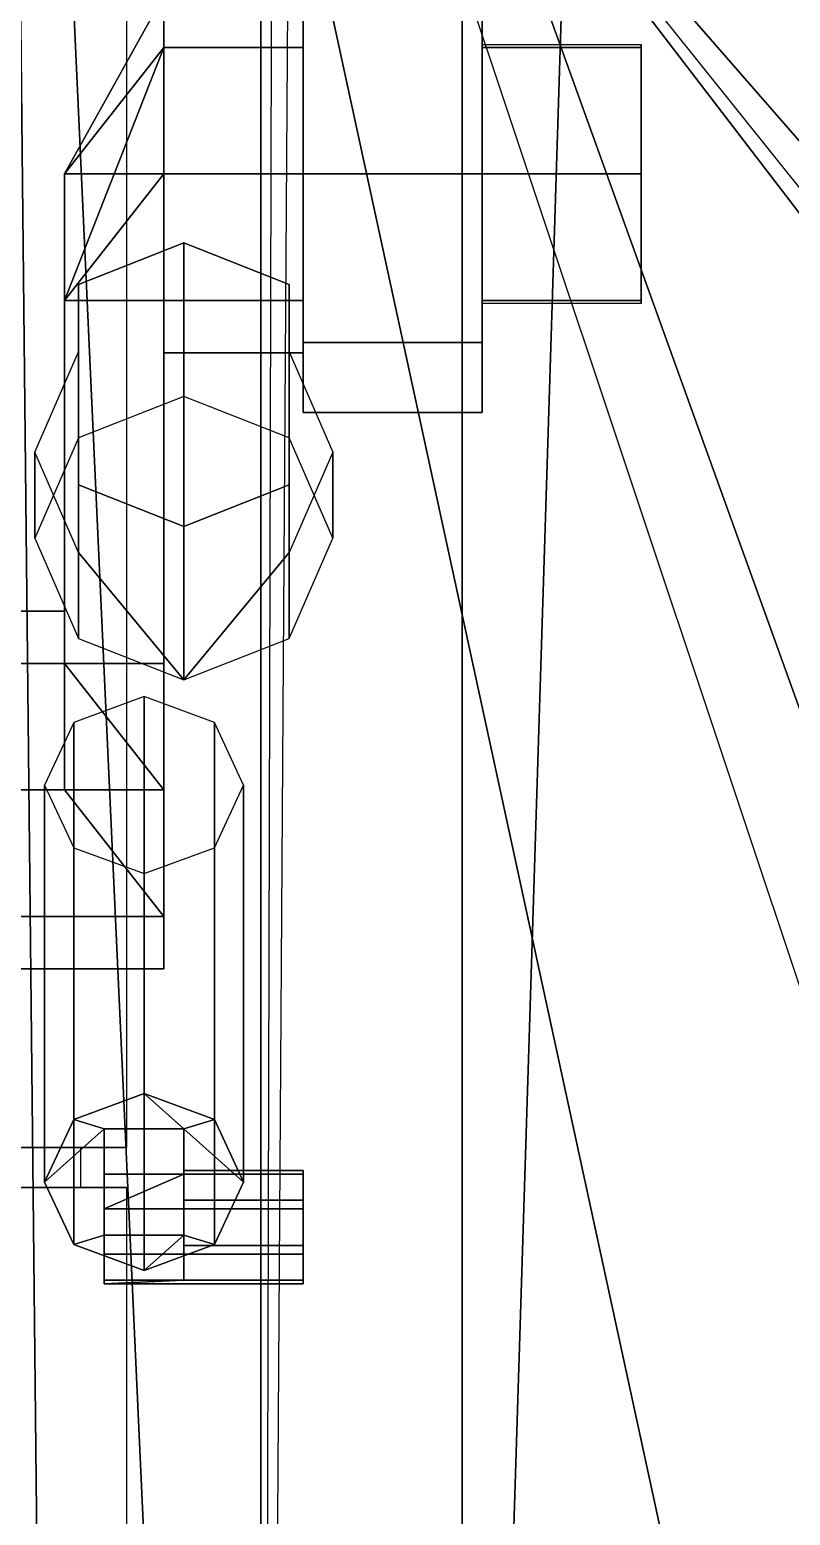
# Model space of a CAD drawing. Header units: millimetres. Extents: x -1.42 to 1.42, y -2.5 to 7.36.
# Drawn here: x -1.047 to -0.665, y -1.055 to -0.307 of the extents above; entities that cross this region are included whole.
import ezdxf

# ---------------------------------------------------------------- set-up
doc = ezdxf.new("R2010")
doc.units = ezdxf.units.MM
doc.header["$MEASUREMENT"] = 0
for name, color, linetype in [('f2', 5, 'Continuous'), ('suspension', 5, 'Continuous'), ('turret', 2, 'Continuous')]:
    doc.layers.add(name, color=color, linetype=linetype)

msp = doc.modelspace()

# ---------------------------------------------------------------- linework, layer by layer
for points in [[(-0.8300000000000001, 1.94, 0.4700000000000002), (-0.8300000000000001, -1.889999999999999, 0.4700000000000002), (-0.9312844036697259, -2.35, 0.9500000000000001), (-0.9038532110091753, 1.81, 0.8200000000000001)], [(0.71, 1.94, 0.4700000000000004), (0.8300000000000001, -1.889999999999999, 0.4700000000000002), (-0.8300000000000001, -1.889999999999999, 0.4700000000000002), (-0.71, 1.94, 0.4700000000000002)], [(-0.8300000000000001, 1.939999999999999, 0.4699999999999997), (-0.71, 1.94, 0.47), (-0.8300000000000001, -1.889999999999999, 0.4700000000000002), (-0.8300000000000001, 1.939999999999999, 0.4699999999999997)], [(-0.9312844036697263, -2.35, 0.9500000000000001), (-1.060000000000001, 0.46, 1.56), (-1.022311973888157, 1.759872765340634, 1.381391528426478), (-0.9312844036697259, 1.79, 0.9500000000000001)], [(-0.9207339449541296, 1.790000000000001, 0.9), (-0.9312844036697263, -2.349999999999999, 0.9500000000000001), (-0.9312844036697259, 1.79, 0.9500000000000001)], [(-1.060000000000001, 0.46, 1.56), (-0.66, -0.65, 1.56), (0.66, -0.65, 1.56), (1.060000000000001, 0.46, 1.56)], [(-1.060000000000001, 0.46, 1.56), (-0.9312844036697259, -2.35, 0.9500000000000001), (-0.9908256233287808, -2.350000000000001, 1.232173606210303), (-1.041009174311928, -1.339999999999999, 1.47)], [(-1.060000000000001, 0.46, 1.56), (-1.041009174311928, -1.339999999999999, 1.47), (-0.67, -1.34, 1.56)], [(-1.06000000000007, 0.4599999999999306, 1.56), (-0.6700000000000013, -1.340000000000033, 1.559999999999991), (-0.66, -1.3, 1.56), (-0.66, -0.6500000000000011, 1.56)]]:
    msp.add_3dface(points)
at = {"layer": 'f2'}
for points in [[(-0.9988073394495441, -0.2599999999999999, 1.27), (-0.9988073394495423, -0.8699999999999999, 1.27), (-1.420000000000001, -0.8699999999999999, 1.27), (-1.42, -0.2600000000000001, 1.27)], [(-1.41, -0.8699999999999999, 1.29), (-1.42, -0.8699999999999999, 1.27), (-0.9988073394495423, -0.8699999999999999, 1.27), (-1.022018348623857, -0.8699999999999997, 1.38)], [(-1.022018348623857, -0.8699999999999997, 1.38), (-1.022018348623857, -0.8900000000000001, 1.38), (-1.41, -0.8900000000000001, 1.29), (-1.41, -0.8699999999999999, 1.29)], [(-0.9988073394495441, -0.8899999999999999, 1.27), (-0.9988073394495423, -1.51, 1.27), (-1.420000000000001, -1.51, 1.27), (-1.42, -0.8900000000000001, 1.27)], [(-1.022018348623857, -0.8900000000000001, 1.38), (-0.9988073394495441, -0.8899999999999999, 1.27), (-1.42, -0.8900000000000001, 1.27), (-1.41, -0.8900000000000001, 1.29)]]:
    msp.add_3dface(points, dxfattribs=at)
at = {"layer": 'suspension'}
for points in [[(-0.9099999999999995, -0.2951471862576139, 0.6148528137423857), (-0.9099999999999995, -0.2599999999999997, 0.5300000000000002), (-0.9099999999999995, -0.2899999999999995, 0.53), (-0.9099999999999995, -0.3163603896932105, 0.5936396103067894)], [(-0.9099999999999995, -0.2599999999999997, 0.53), (-0.9099999999999995, -0.2951471862576137, 0.4451471862576144), (-0.9099999999999995, -0.3163603896932102, 0.4663603896932107), (-0.9099999999999995, -0.2899999999999995, 0.53)], [(-0.9799999999999993, -0.3163603896932102, 0.5936396103067894), (-0.9799999999999993, -0.2899999999999995, 0.53), (-1.03, -0.3799999999999998, 0.4399999999999999), (-1.03, -0.4436396103067891, 0.5936396103067894)], [(-0.9799999999999993, -0.2899999999999993, 0.5300000000000001), (-0.9799999999999993, -0.31636038969321, 0.4663603896932109), (-1.03, -0.3799999999999998, 0.4400000000000002), (-1.03, -0.3799999999999698, 0.4400000000000126)], [(-0.9099999999999995, -0.3163603896932102, 0.5936396103067894), (-0.9099999999999995, -0.2899999999999995, 0.53), (-0.9799999999999993, -0.2899999999999995, 0.53), (-0.9799999999999993, -0.3163603896932102, 0.5936396103067894)], [(-0.9099999999999995, -0.2899999999999995, 0.53), (-0.9099999999999995, -0.3163603896932102, 0.4663603896932107), (-0.9799999999999993, -0.3163603896932102, 0.4663603896932107), (-0.9799999999999993, -0.2899999999999995, 0.53)], [(-0.8199999999999996, -0.3148528137423857, 0.47), (-0.8199999999999996, -0.3163603896932107, 0.4663603896932107), (-0.8199999999999996, -0.2951471862576144, 0.4451471862576144), (-0.8199999999999996, -0.2848528137423857, 0.47)], [(-0.8199999999999996, -0.2951471862576144, 0.4451471862576144), (-0.8199999999999996, -0.38, 0.41), (-0.9099999999999995, -0.3799999999999996, 0.41), (-0.9099999999999995, -0.2951471862576139, 0.4451471862576144)], [(-0.9099999999999995, -0.2951471862576139, 0.4451471862576144), (-0.9099999999999995, -0.3799999999999996, 0.4100000000000003), (-0.9099999999999995, -0.3799999999999998, 0.4400000000000002), (-0.9099999999999995, -0.3163603896932105, 0.4663603896932108)], [(-0.8199999999999996, -0.38, 0.65), (-0.8199999999999996, -0.2951471862576144, 0.6148528137423858), (-0.9099999999999995, -0.2951471862576139, 0.6148528137423858), (-0.9099999999999995, -0.3799999999999996, 0.65)], [(-0.9099999999999995, -0.3799999999999996, 0.65), (-0.9099999999999995, -0.2951471862576139, 0.6148528137423858), (-0.9099999999999995, -0.3163603896932102, 0.5936396103067894), (-0.9099999999999995, -0.3799999999999996, 0.62)], [(-0.8199999999999996, -0.3163603896932107, 0.4663603896932107), (-0.8199999999999996, -0.38, 0.4400000000000001), (-0.8199999999999996, -0.38, 0.41), (-0.8199999999999996, -0.2951471862576144, 0.4451471862576144)], [(-0.9799999999999993, -0.31636038969321, 0.4663603896932109), (-0.9799999999999993, -0.3799999999999993, 0.4400000000000002), (-1.03, -0.3799999999999998, 0.4400000000000002), (-1.029999999999999, -0.3799999999999996, 0.4400000000000003)], [(-0.9799999999999993, -0.3799999999999993, 0.6200000000000001), (-0.9799999999999993, -0.31636038969321, 0.5936396103067895), (-1.03, -0.4436396103067891, 0.5936396103067895)], [(-0.9099999999999995, -0.3163603896932102, 0.4663603896932107), (-0.9099999999999995, -0.3799999999999996, 0.4400000000000001), (-0.9799999999999993, -0.3799999999999996, 0.4400000000000001), (-0.9799999999999993, -0.3163603896932102, 0.4663603896932107)], [(-0.9099999999999995, -0.3799999999999996, 0.62), (-0.9099999999999995, -0.3163603896932102, 0.5936396103067894), (-0.9799999999999993, -0.3163603896932102, 0.5936396103067894), (-0.9799999999999993, -0.3799999999999996, 0.62)], [(-0.7399999999999995, -0.3148528137423857, 0.47), (-0.7399999999999995, -0.3163603896932107, 0.4663603896932107), (-0.8199999999999996, -0.3163603896932107, 0.4663603896932107), (-0.8199999999999996, -0.3148528137423857, 0.47)], [(-0.7399999999999995, -0.3163603896932107, 0.4663603896932107), (-0.7399999999999995, -0.38, 0.4400000000000001), (-0.8199999999999996, -0.38, 0.4400000000000001), (-0.8199999999999996, -0.3163603896932107, 0.4663603896932107)], [(-0.7399999999999995, -0.3163603896932107, 0.4663603896932107), (-0.7399999999999995, -0.3148528137423857, 0.47), (-0.7399999999999995, -0.4451471862576143, 0.47), (-0.7399999999999995, -0.4436396103067893, 0.4663603896932107)], [(-0.7399999999999995, -0.3163603896932107, 0.4663603896932107), (-0.7399999999999995, -0.4436396103067893, 0.4663603896932107), (-0.7399999999999995, -0.4436396103067893, 0.4663603896932107), (-0.7399999999999995, -0.38, 0.4400000000000001)], [(-1.03, -0.4436396103067891, 0.5936396103067894), (-1.03, -0.3799999999999998, 0.4399999999999999), (-1.03, -0.5999999999999993, 0.3999999999999999), (-1.03, -0.6263603896932103, 0.4636396103067892)], [(-1.03, -0.3799999999999998, 0.4399999999999999), (-1.03, -0.3799999999999998, 0.4399999999999999), (-1.03, -0.6263603896932103, 0.3363603896932106), (-1.03, -0.5999999999999993, 0.3999999999999999)], [(-0.9799999999999993, -0.3800000000000053, 0.4399999999999976), (-0.9799999999999993, -0.6263603896932103, 0.3363603896932106), (-1.03, -0.6263603896932016, 0.3363603896932144), (-1.03, -0.3799999999999998, 0.4399999999999999)], [(-0.9799999999999993, -0.4436396103067887, 0.5936396103067895), (-0.9799999999999993, -0.3799999999999993, 0.6200000000000001), (-1.03, -0.4436396103067891, 0.5936396103067895)], [(-0.9799999999999993, -0.3799999999999996, 0.4400000000000001), (-0.9799999999999993, -0.4436396103067889, 0.4663603896932107), (-0.9799999999999993, -0.6263603896932103, 0.3363603896932106)], [(-0.9099999999999995, -0.3799999999999996, 0.4400000000000001), (-0.9099999999999995, -0.4436396103067889, 0.4663603896932107), (-0.9799999999999993, -0.4436396103067889, 0.4663603896932107), (-0.9799999999999993, -0.3799999999999996, 0.4400000000000001)], [(-0.9099999999999995, -0.4436396103067889, 0.5936396103067894), (-0.9099999999999995, -0.3799999999999996, 0.62), (-0.9799999999999993, -0.3799999999999996, 0.62), (-0.9799999999999993, -0.4436396103067889, 0.5936396103067894)], [(-0.8199999999999996, -0.38, 0.41), (-0.8199999999999996, -0.4648528137423856, 0.4451471862576143), (-0.9099999999999995, -0.4648528137423852, 0.4451471862576143), (-0.9099999999999995, -0.3799999999999996, 0.41)], [(-0.9099999999999995, -0.3799999999999996, 0.4100000000000001), (-0.9099999999999995, -0.4648528137423852, 0.4451471862576143), (-0.9099999999999995, -0.4436396103067889, 0.4663603896932107), (-0.9099999999999995, -0.3799999999999996, 0.4400000000000002)], [(-0.8199999999999996, -0.4648528137423856, 0.6148528137423858), (-0.8199999999999996, -0.38, 0.65), (-0.9099999999999995, -0.3799999999999996, 0.65), (-0.9099999999999995, -0.4648528137423852, 0.6148528137423858)], [(-0.9099999999999995, -0.4648528137423854, 0.6148528137423857), (-0.9099999999999995, -0.3799999999999998, 0.6500000000000001), (-0.9099999999999995, -0.3799999999999998, 0.6200000000000001), (-0.9099999999999995, -0.4436396103067889, 0.5936396103067892)], [(-0.7399999999999995, -0.38, 0.4400000000000001), (-0.7399999999999995, -0.4436396103067893, 0.4663603896932107), (-0.8199999999999996, -0.4436396103067893, 0.4663603896932107), (-0.8199999999999996, -0.38, 0.4400000000000001)], [(-0.8199999999999996, -0.38, 0.4400000000000001), (-0.8199999999999996, -0.4436396103067893, 0.4663603896932107), (-0.8199999999999996, -0.4648528137423856, 0.4451471862576143), (-0.8199999999999996, -0.38, 0.41)], [(-0.9699999999999998, -0.4919331404903559, 0.5836758131405574), (-1.023033008588991, -0.5128249908151957, 0.5904639868018478), (-1.023033008588991, -0.4355707422214589, 0.8282281158756362), (-0.9699999999999998, -0.414678891896619, 0.8214399422143458)], [(-0.9699999999999998, -0.557337369340892, 0.8677924913705879), (-0.9699999999999998, -0.414678891896619, 0.8214399422143458), (-1.023033008588991, -0.4355707422214589, 0.8282281158756362), (-1.023033008588991, -0.5364455190160523, 0.8610043177092976)], [(-0.9169669914110086, -0.5128249908151957, 0.5904639868018478), (-0.9699999999999998, -0.4919331404903559, 0.5836758131405574), (-0.9699999999999998, -0.414678891896619, 0.8214399422143458), (-0.9169669914110086, -0.4355707422214589, 0.8282281158756362)], [(-0.9169669914110088, -0.5364455190160523, 0.8610043177092976), (-0.9169669914110086, -0.4355707422214589, 0.8282281158756362), (-0.9699999999999998, -0.414678891896619, 0.8214399422143458), (-0.9699999999999998, -0.557337369340892, 0.8677924913705879)], [(-1.023033008588991, -0.4695626116027031, 0.7236118990831693), (-1.023033008588991, -0.5704373883972965, 0.7563881009168307), (-1.023033008588991, -0.5364455190160523, 0.8610043177092976), (-1.023033008588991, -0.4355707422214589, 0.8282281158756362)], [(-0.9169669914110088, -0.5704373883972965, 0.7563881009168307), (-0.9169669914110086, -0.4695626116027031, 0.7236118990831693), (-0.9169669914110086, -0.4355707422214589, 0.8282281158756362), (-0.9169669914110088, -0.5364455190160523, 0.8610043177092976)], [(-1.03, -0.4436396103067891, 0.5936396103067894), (-1.03, -0.4436396103067891, 0.5936396103067894), (-1.03, -0.6263603896932103, 0.4636396103067892), (-1.03, -0.6899999999999996, 0.4899999999999999)], [(-0.9799999999999993, -0.6900000000000018, 0.4899999999999991), (-0.9799999999999993, -0.4436396103067891, 0.5936396103067894), (-1.03, -0.4436396103067891, 0.5936396103067894), (-1.03, -0.6899999999999996, 0.49)], [(-0.9799999999999993, -0.4699999999999996, 0.53), (-0.9799999999999993, -0.4436396103067889, 0.5936396103067894), (-0.9799999999999993, -0.6899999999999996, 0.49)], [(-0.9099999999999995, -0.4699999999999996, 0.53), (-0.9099999999999995, -0.4436396103067889, 0.5936396103067894), (-0.9799999999999993, -0.4436396103067889, 0.5936396103067894), (-0.9799999999999993, -0.4699999999999996, 0.53)], [(-0.9799999999999993, -0.4436396103067889, 0.4663603896932107), (-0.9799999999999993, -0.4699999999999996, 0.53), (-0.9799999999999993, -0.6899999999999996, 0.49), (-0.9799999999999993, -0.6263603896932103, 0.3363603896932106)], [(-0.9099999999999995, -0.4436396103067889, 0.4663603896932107), (-0.9099999999999995, -0.4699999999999996, 0.53), (-0.9799999999999993, -0.4699999999999996, 0.53), (-0.9799999999999993, -0.4436396103067889, 0.4663603896932107)], [(-0.9099999999999995, -0.4999999999999994, 0.5299999999999998), (-0.9099999999999995, -0.4648528137423854, 0.6148528137423854), (-0.9099999999999995, -0.4436396103067889, 0.5936396103067891), (-0.9099999999999995, -0.4699999999999996, 0.5299999999999998)], [(-0.9099999999999995, -0.4648528137423854, 0.4451471862576144), (-0.9099999999999995, -0.4999999999999994, 0.53), (-0.9099999999999995, -0.4699999999999996, 0.5300000000000002), (-0.9099999999999995, -0.4436396103067891, 0.4663603896932109)], [(-0.7399999999999995, -0.4436396103067893, 0.4663603896932107), (-0.7399999999999995, -0.4451471862576143, 0.47), (-0.8199999999999996, -0.4451471862576143, 0.47), (-0.8199999999999996, -0.4436396103067893, 0.4663603896932107)], [(-0.8199999999999996, -0.4436396103067893, 0.4663603896932107), (-0.8199999999999996, -0.4451471862576143, 0.47), (-0.8199999999999996, -0.4751471862576143, 0.47), (-0.8199999999999996, -0.4648528137423856, 0.4451471862576143)], [(-1.023033008588991, -0.5128249908151957, 0.5904639868018478), (-1.045, -0.5632623792124923, 0.6068520877186785), (-1.045, -0.5199999999999997, 0.74), (-1.023033008588991, -0.4695626116027031, 0.7236118990831693)], [(-0.8949999999999998, -0.5632623792124926, 0.6068520877186785), (-0.9169669914110086, -0.5128249908151957, 0.5904639868018478), (-0.9169669914110086, -0.4695626116027031, 0.7236118990831693), (-0.8949999999999998, -0.5199999999999999, 0.74)], [(-0.8199999999999996, -0.4999999999999999, 0.53), (-0.8199999999999996, -0.4648528137423856, 0.6148528137423858), (-0.9099999999999995, -0.4648528137423852, 0.6148528137423858), (-0.9099999999999995, -0.4999999999999994, 0.53)], [(-0.8199999999999996, -0.4648528137423856, 0.4451471862576143), (-0.8199999999999996, -0.4999999999999999, 0.53), (-0.9099999999999995, -0.4999999999999994, 0.53), (-0.9099999999999995, -0.4648528137423852, 0.4451471862576143)], [(-1.045, -0.5632623792124923, 0.6068520877186785), (-1.023033008588991, -0.6136997676097892, 0.6232401886355092), (-1.023033008588991, -0.5704373883972965, 0.7563881009168307), (-1.045, -0.5199999999999997, 0.74)], [(-0.9169669914110088, -0.6136997676097892, 0.6232401886355092), (-0.8949999999999998, -0.5632623792124926, 0.6068520877186785), (-0.8949999999999998, -0.5199999999999999, 0.74), (-0.9169669914110088, -0.5704373883972965, 0.7563881009168307)], [(-1.023033008588991, -0.5704373883972965, 0.7563881009168307), (-0.9699999999999998, -0.6345916179346288, 0.6300283622967995), (-0.9699999999999998, -0.557337369340892, 0.8677924913705879), (-1.023033008588991, -0.5364455190160523, 0.8610043177092976)], [(-0.9699999999999998, -0.6345916179346288, 0.6300283622967995), (-0.9169669914110088, -0.5704373883972965, 0.7563881009168307), (-0.9169669914110088, -0.5364455190160523, 0.8610043177092976), (-0.9699999999999998, -0.557337369340892, 0.8677924913705879)], [(-1.023033008588991, -0.6136997676097892, 0.6232401886355092), (-0.9699999999999998, -0.6345916179346288, 0.6300283622967995), (-0.9699999999999998, -0.6345916179346288, 0.6300283622967995), (-1.023033008588991, -0.5704373883972965, 0.7563881009168307)], [(-0.9699999999999998, -0.6345916179346288, 0.6300283622967995), (-0.9169669914110088, -0.6136997676097892, 0.6232401886355092), (-0.9169669914110088, -0.5704373883972965, 0.7563881009168307), (-0.9699999999999998, -0.6345916179346288, 0.6300283622967995)], [(-1.03, -0.5999999999999993, 0.3999999999999999), (-1.03, -0.6263603896932103, 0.3363603896932106), (-1.099999999999999, -0.6263603896932103, 0.3363603896932106), (-1.099999999999999, -0.5999999999999993, 0.3999999999999999)], [(-1.03, -0.6263603896932103, 0.4636396103067892), (-1.03, -0.5999999999999993, 0.3999999999999999), (-1.099999999999999, -0.5999999999999993, 0.3999999999999999), (-1.099999999999999, -0.6263603896932103, 0.4636396103067892)], [(-1.03, -0.6263603896932103, 0.3363603896932108), (-0.9799999999999993, -0.6899999999999996, 0.3099999999999999), (-1.099999999999999, -0.6899999999999996, 0.3099999999999999), (-1.099999999999999, -0.6263603896932103, 0.3363603896932106)], [(-1.03, -0.6899999999999996, 0.49), (-1.03, -0.6263603896932103, 0.4636396103067892), (-1.099999999999999, -0.6263603896932103, 0.4636396103067892), (-1.099999999999999, -0.6899999999999996, 0.4899999999999999)], [(-0.9799999999999993, -0.6263603896932103, 0.3363603896932108), (-0.9799999999999993, -0.6899999999999996, 0.3100000000000002), (-0.9799999999999993, -0.6899999999999996, 0.3100000000000002), (-1.03, -0.6263603896932103, 0.3363603896932108)], [(-0.9799999999999993, -0.6263603896931759, 0.336360389693225), (-0.9799999999999993, -0.6899999999999652, 0.4900000000000142), (-0.9799999999999994, -0.7536396103067889, 0.4636396103067892), (-0.9799999999999993, -0.6899999999999996, 0.3099999999999999)], [(-0.99, -0.6429943289182035, 0.5761063281346772), (-1.025355339059328, -0.6560428173608693, 0.5694577911957048), (-1.025355339059328, -0.8557986372462699, 0.9615006618385866), (-0.9900000000000001, -0.8427501488036041, 0.968149198777559)], [(-0.9546446609406726, -0.6560428173608693, 0.5694577911957048), (-0.99, -0.6429943289182035, 0.5761063281346772), (-0.9900000000000001, -0.8427501488036041, 0.968149198777559), (-0.9546446609406727, -0.8557986372462699, 0.9615006618385866)], [(-1.025355339059328, -0.6560428173608693, 0.5694577911957048), (-1.04, -0.6875446551276218, 0.5534068031476997), (-1.04, -0.8873004750130223, 0.9454496737905815), (-1.025355339059328, -0.8557986372462699, 0.9615006618385866)], [(-0.94, -0.6875446551276218, 0.5534068031476997), (-0.9546446609406726, -0.6560428173608693, 0.5694577911957048), (-0.9546446609406727, -0.8557986372462699, 0.9615006618385866), (-0.9400000000000001, -0.8873004750130223, 0.9454496737905815)], [(-1.04, -0.6875446551276218, 0.5534068031476997), (-1.025355339059328, -0.7190464928943744, 0.5373558150996947), (-1.025355339059328, -0.918802312779775, 0.9293986857425764), (-1.04, -0.8873004750130223, 0.9454496737905815)], [(-0.9546446609406726, -0.7190464928943744, 0.5373558150996947), (-0.94, -0.6875446551276218, 0.5534068031476997), (-0.9400000000000001, -0.8873004750130223, 0.9454496737905815), (-0.9546446609406727, -0.918802312779775, 0.9293986857425764)], [(-0.9799999999999993, -0.6899999999999996, 0.3099999999999999), (-0.9799999999999994, -0.7536396103067889, 0.3363603896932106), (-1.099999999999999, -0.7536396103067889, 0.3363603896932106), (-1.099999999999999, -0.6899999999999996, 0.3099999999999999)], [(-0.9799999999999994, -0.7536396103067889, 0.4636396103067892), (-1.03, -0.6899999999999996, 0.49), (-1.099999999999999, -0.6899999999999996, 0.4899999999999999), (-1.099999999999999, -0.7536396103067889, 0.4636396103067892)], [(-0.9799999999999993, -0.6899999999999996, 0.49), (-1.03, -0.6899999999999978, 0.4900000000000007), (-1.03, -0.6899999999999996, 0.49), (-0.9799999999999994, -0.7536396103067889, 0.4636396103067892)], [(-0.9799999999999993, -0.6899999999999996, 0.3099999999999999), (-0.9799999999999994, -0.7536396103067889, 0.4636396103067892), (-0.9799999999999994, -0.7799999999999999, 0.3999999999999999), (-0.9799999999999994, -0.7536396103067889, 0.3363603896932106)], [(-1.025355339059328, -0.7190464928943744, 0.5373558150996947), (-0.9900000000000001, -0.7320949813370402, 0.5307072781607225), (-0.9900000000000001, -0.9318508012224408, 0.9227501488036043), (-1.025355339059328, -0.918802312779775, 0.9293986857425764)], [(-0.9900000000000001, -0.7320949813370402, 0.5307072781607225), (-0.9546446609406726, -0.7190464928943744, 0.5373558150996947), (-0.9546446609406727, -0.918802312779775, 0.9293986857425764), (-0.9900000000000001, -0.9318508012224408, 0.9227501488036043)], [(-0.9799999999999994, -0.7536396103067889, 0.3363603896932106), (-0.9799999999999994, -0.7799999999999999, 0.3999999999999999), (-1.099999999999999, -0.7799999999999999, 0.3999999999999999), (-1.099999999999999, -0.7536396103067889, 0.3363603896932106)], [(-0.9799999999999994, -0.7799999999999999, 0.3999999999999999), (-0.9799999999999994, -0.7536396103067889, 0.4636396103067892), (-1.099999999999999, -0.7536396103067889, 0.4636396103067892), (-1.099999999999999, -0.7799999999999999, 0.3999999999999999)], [(-1.025355339059328, -0.8557986372462699, 0.9615006618385866), (-1.01, -0.8605702792873716, 0.9590693887827682), (-0.97, -0.8605702792873714, 0.9590693887827682), (-0.9900000000000001, -0.8427501488036041, 0.968149198777559)], [(-0.9900000000000001, -0.8427501488036041, 0.968149198777559), (-0.97, -0.8605702792873714, 0.9590693887827682), (-0.9546446609406727, -0.8557986372462699, 0.9615006618385866)], [(-1.01, -0.8605702792873716, 0.9590693887827682), (-1.025355339059328, -0.8557986372462699, 0.9615006618385866), (-1.04, -0.8873004750130223, 0.9454496737905815), (-1.01, -0.8605702792873716, 0.9590693887827682)], [(-0.97, -0.8605702792873714, 0.9590693887827682), (-0.9400000000000001, -0.8873004750130223, 0.9454496737905815), (-0.9546446609406727, -0.8557986372462699, 0.9615006618385866)], [(-1.01, -0.8605702792873716, 0.9590693887827682), (-1.04, -0.8873004750130223, 0.9454496737905815), (-1.025355339059328, -0.918802312779775, 0.9293986857425764), (-1.01, -0.9140306707386735, 0.9318299587983954)], [(-0.97, -0.8832698042743489, 1.003619714992186), (-0.97, -0.8605702792873714, 0.9590693887827682), (-1.01, -0.8605702792873714, 0.9590693887827682), (-1.01, -0.8832698042743489, 1.003619714992186)], [(-1.01, -0.8832698042743489, 1.003619714992186), (-1.01, -0.8605702792873714, 0.9590693887827682), (-1.01, -0.9140306707386735, 0.9318299587983954), (-1.01, -0.9367301957256507, 0.9763802850078136)], [(-0.97, -0.8605702792873714, 0.9590693887827682), (-0.97, -0.9140306707386735, 0.9318299587983954), (-0.9546446609406727, -0.918802312779775, 0.9293986857425764), (-0.9400000000000001, -0.8873004750130223, 0.9454496737905815)], [(-0.97, -0.8814683045111452, 0.9807294901687515), (-0.97, -0.8814683045111452, 0.9807294901687515), (-0.97, -0.8605702792873712, 0.9590693887827682), (-0.97, -0.8832698042743486, 1.003619714992186)], [(-0.97, -0.9140306707386735, 0.9318299587983954), (-0.97, -0.8963802850078132, 0.963269804274349), (-0.97, -0.8963802850078132, 0.963269804274349), (-0.97, -0.8605702792873714, 0.9590693887827682)], [(-0.97, -0.8963802850078132, 0.963269804274349), (-0.97, -0.8814683045111452, 0.9807294901687515), (-0.97, -0.8814683045111452, 0.9807294901687515), (-0.97, -0.8605702792873714, 0.9590693887827682)], [(-0.91, -0.8814683045111452, 0.9807294901687515), (-0.91, -0.8963802850078132, 0.963269804274349), (-0.97, -0.8963802850078132, 0.963269804274349), (-0.97, -0.8814683045111452, 0.9807294901687515)], [(-0.91, -0.8832698042743486, 1.003619714992186), (-0.91, -0.8814683045111452, 0.9807294901687515), (-0.97, -0.8814683045111452, 0.9807294901687515), (-0.97, -0.8832698042743486, 1.003619714992186)], [(-0.91, -0.9007294901687514, 1.018531695488855), (-0.91, -0.8832698042743486, 1.003619714992186), (-0.97, -0.8832698042743489, 1.003619714992186), (-1.01, -0.9007294901687514, 1.018531695488855)], [(-0.97, -0.8832698042743489, 1.003619714992186), (-0.97, -0.8832698042743489, 1.003619714992186), (-1.01, -0.8832698042743489, 1.003619714992186), (-1.01, -0.9007294901687514, 1.018531695488855)], [(-1.01, -0.9007294901687514, 1.018531695488855), (-1.01, -0.8832698042743486, 1.003619714992186), (-1.01, -0.9367301957256507, 0.9763802850078136), (-1.01, -0.9385316954888544, 0.9992705098312484)], [(-0.91, -0.8963802850078132, 0.963269804274349), (-0.91, -0.9192705098312483, 0.9614683045111454), (-0.97, -0.9192705098312483, 0.9614683045111454), (-0.97, -0.8963802850078132, 0.963269804274349)], [(-0.97, -0.9140306707386735, 0.9318299587983954), (-0.97, -0.9192705098312483, 0.9614683045111454), (-0.97, -0.9192705098312483, 0.9614683045111454), (-0.97, -0.8963802850078132, 0.963269804274349)], [(-0.91, -0.923619714992186, 1.016730195725651), (-0.91, -0.9007294901687514, 1.018531695488855), (-1.01, -0.9007294901687514, 1.018531695488855), (-1.01, -0.923619714992186, 1.016730195725651)], [(-1.01, -0.923619714992186, 1.016730195725651), (-1.01, -0.9007294901687514, 1.018531695488855), (-1.01, -0.9385316954888542, 0.9992705098312484), (-1.01, -0.923619714992186, 1.016730195725651)], [(-1.01, -0.9140306707386735, 0.9318299587983954), (-1.025355339059328, -0.918802312779775, 0.9293986857425764), (-0.9900000000000001, -0.9318508012224408, 0.9227501488036043), (-0.97, -0.9140306707386735, 0.9318299587983954)], [(-0.97, -0.9140306707386735, 0.9318299587983954), (-0.97, -0.9367301957256507, 0.9763802850078136), (-1.01, -0.9367301957256507, 0.9763802850078136), (-1.01, -0.9140306707386735, 0.9318299587983954)], [(-0.97, -0.9140306707386735, 0.9318299587983954), (-0.9900000000000001, -0.9318508012224408, 0.9227501488036043), (-0.9546446609406727, -0.918802312779775, 0.9293986857425764)], [(-0.97, -0.9140306707386735, 0.9318299587983954), (-0.97, -0.936730195725651, 0.9763802850078136), (-0.97, -0.9367301957256505, 0.9763802850078136), (-0.97, -0.9192705098312483, 0.9614683045111454)], [(-0.91, -0.9192705098312483, 0.9614683045111454), (-0.91, -0.9367301957256507, 0.9763802850078136), (-0.97, -0.9367301957256507, 0.9763802850078136), (-0.97, -0.9192705098312483, 0.9614683045111454)], [(-0.91, -0.9385316954888544, 0.9992705098312484), (-0.91, -0.923619714992186, 1.016730195725651), (-1.01, -0.923619714992186, 1.016730195725651), (-1.01, -0.9385316954888544, 0.9992705098312484)], [(-0.91, -0.9367301957256507, 0.9763802850078136), (-0.91, -0.9385316954888544, 0.9992705098312484), (-1.01, -0.9385316954888544, 0.9992705098312484), (-0.97, -0.9367301957256507, 0.9763802850078136)], [(-0.97, -0.936730195725651, 0.9763802850078136), (-1.01, -0.9385316954888544, 0.9992705098312484), (-1.01, -0.9385316954888544, 0.9992705098312484), (-1.01, -0.936730195725651, 0.9763802850078136)]]:
    msp.add_3dface(points, dxfattribs=at)
at = {"layer": 'turret'}
for points in [[(-0.7400000000000002, 0.11, 2.260000000000002), (-0.7400000000000002, 0.11, 2.260000000000002), (-0.8899999999999997, -0.09999999999999992, 1.76), (-0.5499999999999998, -0.49, 2.260000000000002)], [(-0.7400000000000002, 0.11, 2.260000000000002), (-0.5499999999999998, -0.49, 2.260000000000002), (0.07715728752538098, -0.4, 2.26), (-0.04000000000000004, -0.08999999999999997, 2.26)], [(-0.6929096493834651, -0.1470125742738172, 1.56), (-0.5303300858899107, -0.3903300858899106, 1.56), (-0.6010407640085654, -0.4610407640085653, 1.76), (-0.8899999999999997, -0.09999999999999995, 1.76)], [(-0.5300000000000002, -0.5700000000000001, 2.260000000000001), (-0.5300000000000002, -0.5700000000000001, 2.260000000000001), (-0.8899999999999997, -0.09999999999999995, 1.76), (-0.6500000000000004, -0.8200000000000001, 1.76)], [(-0.5499999999999998, -0.49, 2.260000000000002), (-0.5499999999999998, -0.49, 2.260000000000002), (-0.8899999999999997, -0.1, 1.76), (-0.5300000000000002, -0.5700000000000001, 2.260000000000001)]]:
    msp.add_3dface(points, dxfattribs=at)

doc.saveas('drawing.dxf')
